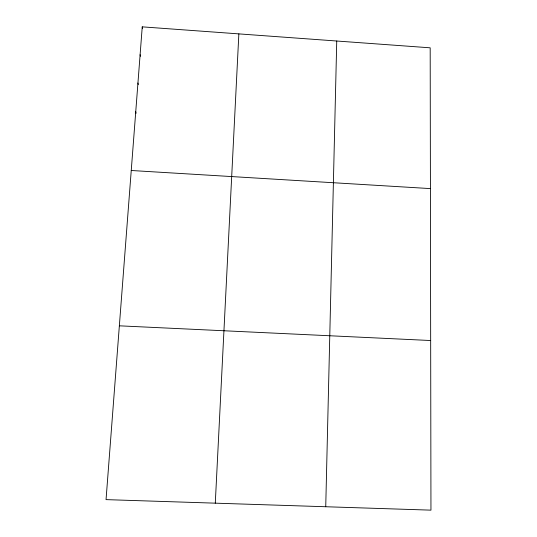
<?xml version="1.0" encoding="UTF-8"?>
<svg xmlns="http://www.w3.org/2000/svg" width="537" height="537" viewBox="0 0 537 537"><rect width="100%" height="100%" fill="white"/><g stroke="black" fill="none" stroke-linecap="round" stroke-linejoin="round"><path stroke-width="0.81" d="M325.737 506.74L336.739 41.007M215.283 503.162L238.858 33.885M142.245 26.85L106.044 499.625L430.956 510.15L430.184 47.813L142.245 26.85L142.513 28.481M119.355 325.818L430.674 340.525M131.25 170.498L430.419 188.601M135.747 111.716L136.103 113.287M137.949 82.993L138.278 84.618M140.11 54.707L140.405 56.304"/></g></svg>
